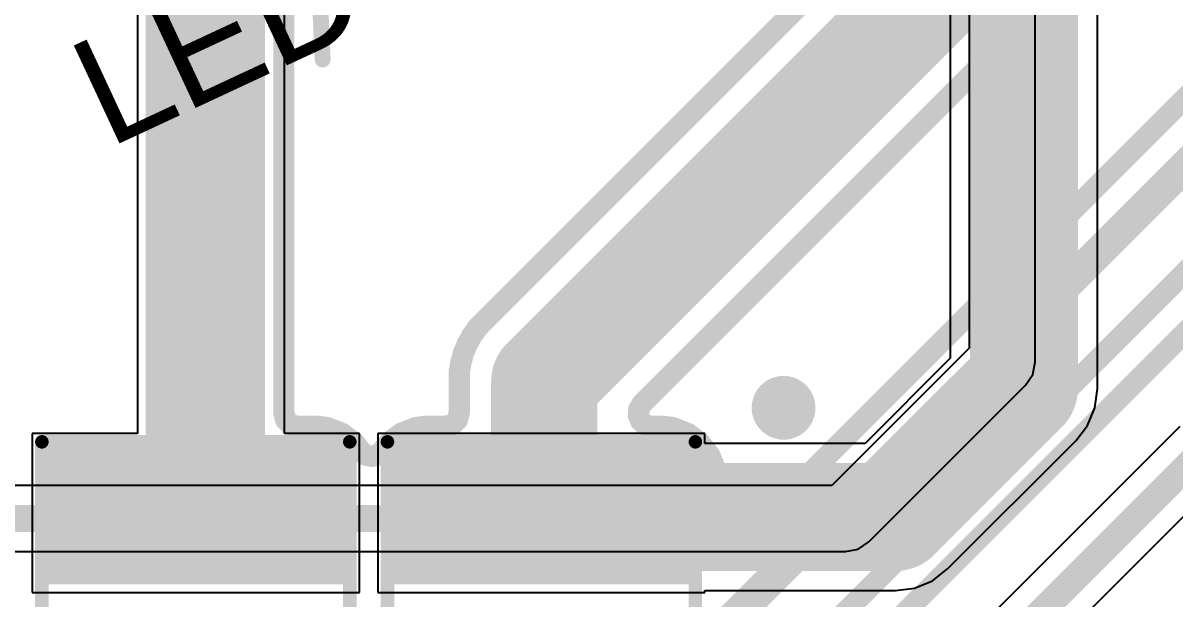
# Model space of a CAD drawing. Header units: inches. Extents: x 0 to 12.4, y -0.6 to 2.2.
# Drawn here: x 1.2844 to 1.7109, y 0.2252 to 0.4384 of the extents above; entities that cross this region are included whole.
import ezdxf

# ---------------------------------------------------------------- set-up
doc = ezdxf.new("R2010")
doc.units = ezdxf.units.IN
doc.header["$MEASUREMENT"] = 0
for name, color, linetype in [('Bottom Layer', 5, 'Continuous'), ('Bottom Solder', 6, 'Continuous'), ('Dimension', 6, 'Continuous'), ('Mechanical 4', 56, 'Continuous'), ('Multi-Layer', 9, 'Continuous'), ('Pad Holes', 156, 'Continuous'), ('Top Layer', 1, 'Continuous'), ('Top Overlay', 2, 'Continuous'), ('Top Paste', 8, 'Continuous'), ('Top Solder', 216, 'Continuous')]:
    doc.layers.add(name, color=color, linetype=linetype)
doc.styles.add('Arial', font='', dxfattribs={"height": 0.2})
doc.styles.get('Arial').set_extended_font_data('Arial')

# ---------------------------------------------------------------- blocks, each defined once
blk = doc.blocks.new('R___1210_9')
at = {"layer": 'Top Layer'}
for points in [[(-0.08110235, 0.0535433), (-0.03622045, 0.0535433), (-0.03622045, -0.0535433), (-0.08110235, -0.0535433)], [(0.03622045, 0.0535433), (0.08110235, 0.0535433), (0.08110235, -0.0535433), (0.03622045, -0.0535433)]]:
    blk.add_hatch(color=1, dxfattribs=at).paths.add_polyline_path(points)
at = {"layer": 'Top Paste'}
for points in [[(-0.08110235, 0.0535433), (-0.03622045, 0.0535433), (-0.03622045, -0.0535433), (-0.08110235, -0.0535433)], [(0.03622045, 0.0535433), (0.08110235, 0.0535433), (0.08110235, -0.0535433), (0.03622045, -0.0535433)]]:
    blk.add_hatch(color=8, dxfattribs=at).paths.add_polyline_path(points)
at = {"layer": 'Top Solder'}
for points in [[(-0.08510235, 0.0575433), (-0.03222045, 0.0575433), (-0.03222045, -0.0575433), (-0.08510235, -0.0575433)], [(0.03222045, 0.0575433), (0.08510235, 0.0575433), (0.08510235, -0.0575433), (0.03222045, -0.0575433)]]:
    blk.add_hatch(color=216, dxfattribs=at).paths.add_polyline_path(points)
at = {"layer": 'Top Overlay'}
for points in [[(-0.085, -0.057, 0.005, 0.005, 0), (-0.085, 0.057, 0.005, 0.005, 0)], [(0.085, 0.057, 0.005, 0.005, 0), (-0.085, 0.057, 0.005, 0.005, 0)], [(0.085, -0.057, 0.005, 0.005, 0), (0.085, 0.057, 0.005, 0.005, 0)], [(0.085, -0.057, 0.005, 0.005, 0), (-0.085, -0.057, 0.005, 0.005, 0)]]:
    blk.add_lwpolyline(points, format="xyseb", dxfattribs=at)
for points in [[(-0.08625, 0.057, 0.0025, 0.0025, 1), (-0.08375, 0.057, 0.0025, 0.0025, 1)], [(-0.08625, 0.057, 0.0025, 0.0025, 1), (-0.08375, 0.057, 0.0025, 0.0025, 1)], [(0.08375, 0.057, 0.0025, 0.0025, 1), (0.08625, 0.057, 0.0025, 0.0025, 1)], [(0.08375, 0.057, 0.0025, 0.0025, 1), (0.08625, 0.057, 0.0025, 0.0025, 1)], [(-0.08625, -0.057, 0.0025, 0.0025, 1), (-0.08375, -0.057, 0.0025, 0.0025, 1)], [(-0.08625, -0.057, 0.0025, 0.0025, 1), (-0.08375, -0.057, 0.0025, 0.0025, 1)], [(0.08375, -0.057, 0.0025, 0.0025, 1), (0.08625, -0.057, 0.0025, 0.0025, 1)], [(0.08375, -0.057, 0.0025, 0.0025, 1), (0.08625, -0.057, 0.0025, 0.0025, 1)]]:
    blk.add_lwpolyline(points, format="xyseb", close=True, dxfattribs=at)
blk = doc.blocks.new('R___1210_13')
at = {"layer": 'Top Layer'}
for points in [[(-0.08110235, 0.0535433), (-0.03622045, 0.0535433), (-0.03622045, -0.0535433), (-0.08110235, -0.0535433)], [(0.03622045, 0.0535433), (0.08110235, 0.0535433), (0.08110235, -0.0535433), (0.03622045, -0.0535433)]]:
    blk.add_hatch(color=1, dxfattribs=at).paths.add_polyline_path(points)
at = {"layer": 'Top Paste'}
for points in [[(-0.08110235, 0.0535433), (-0.03622045, 0.0535433), (-0.03622045, -0.0535433), (-0.08110235, -0.0535433)], [(0.03622045, 0.0535433), (0.08110235, 0.0535433), (0.08110235, -0.0535433), (0.03622045, -0.0535433)]]:
    blk.add_hatch(color=8, dxfattribs=at).paths.add_polyline_path(points)
at = {"layer": 'Top Solder'}
for points in [[(-0.08510235, 0.0575433), (-0.03222045, 0.0575433), (-0.03222045, -0.0575433), (-0.08510235, -0.0575433)], [(0.03222045, 0.0575433), (0.08510235, 0.0575433), (0.08510235, -0.0575433), (0.03222045, -0.0575433)]]:
    blk.add_hatch(color=216, dxfattribs=at).paths.add_polyline_path(points)
at = {"layer": 'Top Overlay'}
for points in [[(-0.085, -0.057, 0.005, 0.005, 0), (-0.085, 0.057, 0.005, 0.005, 0)], [(0.085, 0.057, 0.005, 0.005, 0), (-0.085, 0.057, 0.005, 0.005, 0)], [(0.085, -0.057, 0.005, 0.005, 0), (0.085, 0.057, 0.005, 0.005, 0)], [(0.085, -0.057, 0.005, 0.005, 0), (-0.085, -0.057, 0.005, 0.005, 0)]]:
    blk.add_lwpolyline(points, format="xyseb", dxfattribs=at)
for points in [[(-0.08625, 0.057, 0.0025, 0.0025, 1), (-0.08375, 0.057, 0.0025, 0.0025, 1)], [(-0.08625, 0.057, 0.0025, 0.0025, 1), (-0.08375, 0.057, 0.0025, 0.0025, 1)], [(0.08375, 0.057, 0.0025, 0.0025, 1), (0.08625, 0.057, 0.0025, 0.0025, 1)], [(0.08375, 0.057, 0.0025, 0.0025, 1), (0.08625, 0.057, 0.0025, 0.0025, 1)], [(-0.08625, -0.057, 0.0025, 0.0025, 1), (-0.08375, -0.057, 0.0025, 0.0025, 1)], [(-0.08625, -0.057, 0.0025, 0.0025, 1), (-0.08375, -0.057, 0.0025, 0.0025, 1)], [(0.08375, -0.057, 0.0025, 0.0025, 1), (0.08625, -0.057, 0.0025, 0.0025, 1)], [(0.08375, -0.057, 0.0025, 0.0025, 1), (0.08625, -0.057, 0.0025, 0.0025, 1)]]:
    blk.add_lwpolyline(points, format="xyseb", close=True, dxfattribs=at)
blk = doc.blocks.new('IR333_A_46')
at = {"layer": 'Bottom Layer'}
blk.add_hatch(color=5, dxfattribs=at).paths.add_polyline_path([(-0.08149605, 0.03149605), (-0.01850395, 0.03149605), (-0.01850395, -0.03149605), (-0.08149605, -0.03149605)])
h = blk.add_hatch(color=5, dxfattribs=at)
edge = h.paths.add_edge_path()
edge.add_arc((0.05, 0), 0.031496, 0, 360)
at = {"layer": 'Bottom Solder'}
blk.add_hatch(color=6, dxfattribs=at).paths.add_polyline_path([(-0.08549605, 0.03549605), (-0.01450395, 0.03549605), (-0.01450395, -0.03549605), (-0.08549605, -0.03549605)])
h = blk.add_hatch(color=6, dxfattribs=at)
edge = h.paths.add_edge_path()
edge.add_arc((0.05, 0), 0.035496, 0, 360)
at = {"layer": 'Multi-Layer'}
blk.add_hatch(color=9, dxfattribs=at).paths.add_polyline_path([(-0.08149605, 0.03149605), (-0.01850395, 0.03149605), (-0.01850395, -0.03149605), (-0.08149605, -0.03149605)])
h = blk.add_hatch(color=9, dxfattribs=at)
edge = h.paths.add_edge_path()
edge.add_arc((0.05, 0), 0.031496, 0, 360)
at = {"layer": 'Pad Holes'}
h = blk.add_hatch(color=7, dxfattribs=at)
edge = h.paths.add_edge_path()
edge.add_arc((-0.05, 0), 0.017717, 0, 360)
h = blk.add_hatch(color=7, dxfattribs=at)
edge = h.paths.add_edge_path()
edge.add_arc((0.05, 0), 0.017717, 0, 360)
at = {"layer": 'Top Layer'}
blk.add_hatch(color=1, dxfattribs=at).paths.add_polyline_path([(-0.08149605, 0.03149605), (-0.01850395, 0.03149605), (-0.01850395, -0.03149605), (-0.08149605, -0.03149605)])
h = blk.add_hatch(color=1, dxfattribs=at)
edge = h.paths.add_edge_path()
edge.add_arc((0.05, 0), 0.031496, 0, 360)
at = {"layer": 'Top Solder'}
blk.add_hatch(color=216, dxfattribs=at).paths.add_polyline_path([(-0.08549605, 0.03549605), (-0.01450395, 0.03549605), (-0.01450395, -0.03549605), (-0.08549605, -0.03549605)])
h = blk.add_hatch(color=216, dxfattribs=at)
edge = h.paths.add_edge_path()
edge.add_arc((0.05, 0), 0.035496, 0, 360)
at = {"layer": 'Top Overlay'}
for points in [[(-0.1181102, 0, 0.005, 0.005, -0.7350501228491367), (0.0970696, 0.0672869, 0.005, 0.005, 0)], [(0.0970696, 0.0672869, 0.005, 0.005, 0), (0.0970696, -0.0672869, 0.005, 0.005, 0)], [(0.0970696, -0.0672869, 0.005, 0.005, -0.7350501228491367), (-0.1181102, 0, 0.005, 0.005, 0)], [(-0.0499999, -0.041, 0.005, 0.005, 0), (-0.05, -0.061, 0.005, 0.005, 0)], [(0.04, -0.044, 0.005, 0.005, 0), (0.06, -0.044, 0.005, 0.005, 0)], [(-0.06, -0.051, 0.005, 0.005, 0), (-0.04, -0.051, 0.005, 0.005, 0)]]:
    blk.add_lwpolyline(points, format="xyseb", dxfattribs=at)
for points in [[(0.0958196, 0.0672869, 0.0025, 0.0025, 1), (0.0983196, 0.0672869, 0.0025, 0.0025, 1)], [(0.0958196, 0.0672869, 0.0025, 0.0025, 1), (0.0983196, 0.0672869, 0.0025, 0.0025, 1)], [(-0.1193602, 0, 0.0025, 0.0025, 1), (-0.1168602, 0, 0.0025, 0.0025, 1)], [(-0.1193602, 0, 0.0025, 0.0025, 1), (-0.1168602, 0, 0.0025, 0.0025, 1)], [(-0.0512499, -0.041, 0.0025, 0.0025, 1), (-0.0487499, -0.041, 0.0025, 0.0025, 1)], [(0.03875, -0.044, 0.0025, 0.0025, 1), (0.04125, -0.044, 0.0025, 0.0025, 1)], [(0.05875, -0.044, 0.0025, 0.0025, 1), (0.06125, -0.044, 0.0025, 0.0025, 1)], [(-0.06125, -0.051, 0.0025, 0.0025, 1), (-0.05875, -0.051, 0.0025, 0.0025, 1)], [(-0.04125, -0.051, 0.0025, 0.0025, 1), (-0.03875, -0.051, 0.0025, 0.0025, 1)], [(-0.05125, -0.061, 0.0025, 0.0025, 1), (-0.04875, -0.061, 0.0025, 0.0025, 1)], [(0.0958196, -0.0672869, 0.0025, 0.0025, 1), (0.0983196, -0.0672869, 0.0025, 0.0025, 1)], [(0.0958196, -0.0672869, 0.0025, 0.0025, 1), (0.0983196, -0.0672869, 0.0025, 0.0025, 1)]]:
    blk.add_lwpolyline(points, format="xyseb", close=True, dxfattribs=at)

msp = doc.modelspace()

# ---------------------------------------------------------------- hatches: boundary and pattern name
at = {"layer": 'Dimension'}
h = msp.add_hatch(color=6, dxfattribs=at)
edge = h.paths.add_edge_path()
edge.add_arc((1.5660376, 0.2959415), 0.011811, 0, 360)

# ---------------------------------------------------------------- linework, layer by layer
at = {"layer": 'Bottom Layer'}
for p, q in [((1.6347649, 1.3496323), (1.6347649, 0.3180679)), ((1.6592351, 0.313), (1.6592351, 1.3496323)), ((1.6347649, 0.3180679), (1.5838749, 0.2671779)), ((1.6583038, 0.3083178), (1.6592351, 0.313)), ((1.6556515, 0.3043485), (1.6583038, 0.3083178)), ((1.5975943, 0.2462913), (1.6556515, 0.3043485)), ((1.7127649, 0.2890679), (1.5189321, 0.0952351)), ((1.5326515, 0.0743485), (1.7336515, 0.2753485)), ((1.5838749, 0.2671779), (0.7818677, 0.2671779)), ((1.5889428, 0.2427077), (1.593625, 0.243639)), ((1.593625, 0.243639), (1.5975943, 0.2462913)), ((0.7818677, 0.2427077), (1.5889428, 0.2427077))]:
    msp.add_line(p, q, dxfattribs=at)
for points in [[(1.647, 0.313, 0.01, 0.01, 0), (1.647, 1.364, 0.01, 0.01, 0)], [(1.5889428, 0.2549428, 0.01, 0.01, 0), (1.647, 0.313, 0.01, 0.01, 0)], [(1.524, 0.083, 0.01, 0.01, 0), (1.725, 0.284, 0.01, 0.01, 0)], [(0.7675, 0.2549428, 0.01, 0.01, 0), (1.5889428, 0.2549428, 0.01, 0.01, 0)]]:
    msp.add_lwpolyline(points, format="xyseb", dxfattribs=at)
for points in [[(1.6445, 0.313, 0.005, 0.005, 1), (1.6495, 0.313, 0.005, 0.005, 1)], [(1.6445, 0.313, 0.005, 0.005, 1), (1.6495, 0.313, 0.005, 0.005, 1)], [(1.5864428, 0.2549428, 0.005, 0.005, 1), (1.5914428, 0.2549428, 0.005, 0.005, 1)], [(1.5864428, 0.2549428, 0.005, 0.005, 1), (1.5914428, 0.2549428, 0.005, 0.005, 1)]]:
    msp.add_lwpolyline(points, format="xyseb", close=True, dxfattribs=at)
at = {"layer": 'Dimension'}
for points in [[(1.3495021, 0.255095, 0.0393701, 0.0393701, 0), (1.3495021, 0.598705, 0.0393701, 0.0393701, 0)], [(1.3810179, 0.2939533, 0.007874, 0.007874, 0), (1.3810179, 0.558528, 0.007874, 0.007874, 0)], [(1.4774549, 0.305784, 0.0393701, 0.0393701, 0), (1.6447777, 0.4731069, 0.0393701, 0.0393701, 0)], [(1.4528529, 0.325752, 0.007874, 0.007874, 0), (1.6118321, 0.4847312, 0.007874, 0.007874, 0)], [(1.5136462, 0.2974053, 0.007874, 0.007874, 0), (1.6683142, 0.4520733, 0.007874, 0.007874, 0)], [(1.5758801, 0.2073588, 0.007874, 0.007874, 0), (1.802258, 0.4337368, 0.007874, 0.007874, 0)], [(1.5497848, 0.2457165, 0.007874, 0.007874, 0), (1.7240368, 0.4199684, 0.007874, 0.007874, 0)], [(1.5266675, 0.1975163, 0.011811, 0.011811, 0), (1.7432029, 0.4140517, 0.011811, 0.011811, 0)], [(1.7036615, 0.3128413, 0.007874, 0.007874, 0), (1.7984849, 0.4076647, 0.007874, 0.007874, 0)], [(1.4518571, 0.324282, 0.007874, 0.007874, 0), (1.4525131, 0.325326, 0.007874, 0.007874, 0)], [(1.4525131, 0.3253261, 0.007874, 0.007874, 0), (1.452659, 0.3255581, 0.007874, 0.007874, 0)], [(1.4525131, 0.325326, 0.007874, 0.007874, 0), (1.4525131, 0.3253261, 0.007874, 0.007874, 0)], [(1.452659, 0.3255581, 0.007874, 0.007874, 0), (1.4528527, 0.3257519, 0.007874, 0.007874, 0)], [(1.4528527, 0.3257519, 0.007874, 0.007874, 0), (1.4528529, 0.325752, 0.007874, 0.007874, 0)], [(1.4488805, 0.3195447, 0.007874, 0.007874, 0), (1.4496823, 0.3208209, 0.007874, 0.007874, 0)], [(1.4496823, 0.3208209, 0.007874, 0.007874, 0), (1.449947, 0.3212998, 0.007874, 0.007874, 0)], [(1.449947, 0.3212998, 0.007874, 0.007874, 0), (1.4504818, 0.3224103, 0.007874, 0.007874, 0)], [(1.4504818, 0.3224103, 0.007874, 0.007874, 0), (1.450482, 0.3224107, 0.007874, 0.007874, 0)], [(1.450482, 0.3224107, 0.007874, 0.007874, 0), (1.4506009, 0.3226575, 0.007874, 0.007874, 0)], [(1.4506009, 0.3226575, 0.007874, 0.007874, 0), (1.4507718, 0.3228719, 0.007874, 0.007874, 0)], [(1.4507718, 0.3228719, 0.007874, 0.007874, 0), (1.4507719, 0.322872, 0.007874, 0.007874, 0)], [(1.4507719, 0.322872, 0.007874, 0.007874, 0), (1.4515404, 0.3238357, 0.007874, 0.007874, 0)], [(1.4515404, 0.3238357, 0.007874, 0.007874, 0), (1.4518571, 0.324282, 0.007874, 0.007874, 0)], [(1.4774549, 0.255095, 0.0393701, 0.0393701, 0), (1.4774549, 0.305784, 0.0393701, 0.0393701, 0)], [(1.4471839, 0.3147892, 0.007874, 0.007874, 0), (1.4474584, 0.3159916, 0.007874, 0.007874, 0)], [(1.4474584, 0.3159916, 0.007874, 0.007874, 0), (1.4474585, 0.315992, 0.007874, 0.007874, 0)], [(1.4474585, 0.315992, 0.007874, 0.007874, 0), (1.4475194, 0.3162589, 0.007874, 0.007874, 0)], [(1.4475194, 0.3162589, 0.007874, 0.007874, 0), (1.4476382, 0.3165056, 0.007874, 0.007874, 0)], [(1.4476382, 0.3165056, 0.007874, 0.007874, 0), (1.4476383, 0.3165058, 0.007874, 0.007874, 0)], [(1.4476383, 0.3165058, 0.007874, 0.007874, 0), (1.4481733, 0.3176167, 0.007874, 0.007874, 0)], [(1.4481733, 0.3176167, 0.007874, 0.007874, 0), (1.4483826, 0.3181221, 0.007874, 0.007874, 0)], [(1.4483826, 0.3181221, 0.007874, 0.007874, 0), (1.44879, 0.3192861, 0.007874, 0.007874, 0)], [(1.44879, 0.3192861, 0.007874, 0.007874, 0), (1.4487901, 0.3192865, 0.007874, 0.007874, 0)], [(1.4487901, 0.3192865, 0.007874, 0.007874, 0), (1.4488805, 0.3195447, 0.007874, 0.007874, 0)], [(1.4463661, 0.3113438, 0.007874, 0.007874, 0), (1.4465042, 0.3125689, 0.007874, 0.007874, 0)], [(1.4465042, 0.3125689, 0.007874, 0.007874, 0), (1.4465349, 0.3128413, 0.007874, 0.007874, 0)], [(1.4465349, 0.3128413, 0.007874, 0.007874, 0), (1.4470325, 0.3142636, 0.007874, 0.007874, 0)], [(1.4470325, 0.3142636, 0.007874, 0.007874, 0), (1.4471839, 0.3147892, 0.007874, 0.007874, 0)], [(1.5930777, 0.2022575, 0.007874, 0.007874, 0), (1.7036615, 0.3128413, 0.007874, 0.007874, 0)], [(1.4459391, 0.309335, 0.007874, 0.007874, 0), (1.4460001, 0.3096021, 0.007874, 0.007874, 0)], [(1.4459391, 0.3090607, 0.007874, 0.007874, 0), (1.4459391, 0.309335, 0.007874, 0.007874, 0)], [(1.4459391, 0.2939533, 0.007874, 0.007874, 0), (1.4459391, 0.3090607, 0.007874, 0.007874, 0)], [(1.4460001, 0.3096021, 0.007874, 0.007874, 0), (1.4460002, 0.3096026, 0.007874, 0.007874, 0)], [(1.4460002, 0.3096026, 0.007874, 0.007874, 0), (1.4462744, 0.3108045, 0.007874, 0.007874, 0)], [(1.4462744, 0.3108045, 0.007874, 0.007874, 0), (1.4463661, 0.3113438, 0.007874, 0.007874, 0)], [(1.5122764, 0.2931896, 0.007874, 0.007874, 0), (1.5124552, 0.2954619, 0.007874, 0.007874, 0)], [(1.5124552, 0.2954619, 0.007874, 0.007874, 0), (1.5136462, 0.2974053, 0.007874, 0.007874, 0)], [(1.3810179, 0.2939533, 0.007874, 0.007874, 0), (1.3816719, 0.2915124, 0.007874, 0.007874, 0)], [(1.3816719, 0.2915124, 0.007874, 0.007874, 0), (1.3834588, 0.2897255, 0.007874, 0.007874, 0)], [(1.4434982, 0.2897255, 0.007874, 0.007874, 0), (1.4452851, 0.2915124, 0.007874, 0.007874, 0)], [(1.4452851, 0.2915124, 0.007874, 0.007874, 0), (1.4459391, 0.2939533, 0.007874, 0.007874, 0)], [(1.5122764, 0.2931896, 0.007874, 0.007874, 0), (1.5131487, 0.2910838, 0.007874, 0.007874, 0)], [(1.5131487, 0.2910838, 0.007874, 0.007874, 0), (1.5148818, 0.2896035, 0.007874, 0.007874, 0)], [(1.3834588, 0.2897255, 0.007874, 0.007874, 0), (1.3858998, 0.2890714, 0.007874, 0.007874, 0)], [(1.3858998, 0.2890714, 0.007874, 0.007874, 0), (1.3933762, 0.2890714, 0.007874, 0.007874, 0)], [(1.3933762, 0.2890714, 0.007874, 0.007874, 0), (1.3935219, 0.2890714, 0.007874, 0.007874, 0)], [(1.3935219, 0.2890714, 0.007874, 0.007874, 0), (1.3936662, 0.2890541, 0.007874, 0.007874, 0)], [(1.3936662, 0.2890541, 0.007874, 0.007874, 0), (1.3936667, 0.2890541, 0.007874, 0.007874, 0)], [(1.3936667, 0.2890541, 0.007874, 0.007874, 0), (1.3966938, 0.2886906, 0.007874, 0.007874, 0)], [(1.3966938, 0.2886906, 0.007874, 0.007874, 0), (1.396694, 0.2886905, 0.007874, 0.007874, 0)], [(1.396694, 0.2886905, 0.007874, 0.007874, 0), (1.3970046, 0.2886532, 0.007874, 0.007874, 0)], [(1.3970046, 0.2886532, 0.007874, 0.007874, 0), (1.4025471, 0.2864675, 0.007874, 0.007874, 0)], [(1.4025471, 0.2864675, 0.007874, 0.007874, 0), (1.4054617, 0.2842573, 0.007874, 0.007874, 0)], [(1.4199287, 0.2830693, 0.007874, 0.007874, 0), (1.4241438, 0.2862657, 0.007874, 0.007874, 0)], [(1.4241438, 0.2862657, 0.007874, 0.007874, 0), (1.4244099, 0.2864675, 0.007874, 0.007874, 0)], [(1.4244099, 0.2864675, 0.007874, 0.007874, 0), (1.4247205, 0.28659, 0.007874, 0.007874, 0)], [(1.4247205, 0.28659, 0.007874, 0.007874, 0), (1.4247207, 0.2865901, 0.007874, 0.007874, 0)], [(1.4247207, 0.2865901, 0.007874, 0.007874, 0), (1.4296611, 0.2885383, 0.007874, 0.007874, 0)], [(1.4296611, 0.2885383, 0.007874, 0.007874, 0), (1.4296612, 0.2885384, 0.007874, 0.007874, 0)], [(1.4296612, 0.2885384, 0.007874, 0.007874, 0), (1.4299524, 0.2886532, 0.007874, 0.007874, 0)], [(1.4299524, 0.2886532, 0.007874, 0.007874, 0), (1.4302629, 0.2886905, 0.007874, 0.007874, 0)], [(1.4302629, 0.2886905, 0.007874, 0.007874, 0), (1.4302632, 0.2886906, 0.007874, 0.007874, 0)], [(1.4302632, 0.2886906, 0.007874, 0.007874, 0), (1.4332902, 0.2890541, 0.007874, 0.007874, 0)], [(1.4332902, 0.2890541, 0.007874, 0.007874, 0), (1.4332908, 0.2890541, 0.007874, 0.007874, 0)], [(1.4332908, 0.2890541, 0.007874, 0.007874, 0), (1.4334351, 0.2890714, 0.007874, 0.007874, 0)], [(1.4334351, 0.2890714, 0.007874, 0.007874, 0), (1.4410572, 0.2890714, 0.007874, 0.007874, 0)], [(1.4410572, 0.2890714, 0.007874, 0.007874, 0), (1.4434982, 0.2897255, 0.007874, 0.007874, 0)], [(1.5148818, 0.2896035, 0.007874, 0.007874, 0), (1.5170982, 0.2890714, 0.007874, 0.007874, 0)], [(1.5170982, 0.2890714, 0.007874, 0.007874, 0), (1.5213289, 0.2890714, 0.007874, 0.007874, 0)], [(1.5213289, 0.2890714, 0.007874, 0.007874, 0), (1.5214746, 0.2890714, 0.007874, 0.007874, 0)], [(1.5214746, 0.2890714, 0.007874, 0.007874, 0), (1.5216189, 0.2890541, 0.007874, 0.007874, 0)], [(1.5216189, 0.2890541, 0.007874, 0.007874, 0), (1.5216195, 0.2890541, 0.007874, 0.007874, 0)], [(1.5216195, 0.2890541, 0.007874, 0.007874, 0), (1.5246465, 0.2886906, 0.007874, 0.007874, 0)], [(1.5246465, 0.2886906, 0.007874, 0.007874, 0), (1.5246468, 0.2886905, 0.007874, 0.007874, 0)], [(1.5246468, 0.2886905, 0.007874, 0.007874, 0), (1.5249574, 0.2886532, 0.007874, 0.007874, 0)], [(1.5249574, 0.2886532, 0.007874, 0.007874, 0), (1.5304998, 0.2864675, 0.007874, 0.007874, 0)], [(1.5304998, 0.2864675, 0.007874, 0.007874, 0), (1.5334144, 0.2842573, 0.007874, 0.007874, 0)], [(1.4054617, 0.2842573, 0.007874, 0.007874, 0), (1.4067565, 0.2832754, 0.007874, 0.007874, 0)], [(1.4067565, 0.2832754, 0.007874, 0.007874, 0), (1.4072943, 0.2828676, 0.007874, 0.007874, 0)], [(1.4072943, 0.2828676, 0.007874, 0.007874, 0), (1.4074961, 0.2826015, 0.007874, 0.007874, 0)], [(1.4074961, 0.2826015, 0.007874, 0.007874, 0), (1.4095886, 0.2798421, 0.007874, 0.007874, 0)], [(1.4173684, 0.2798421, 0.007874, 0.007874, 0), (1.4194609, 0.2826015, 0.007874, 0.007874, 0)], [(1.4194609, 0.2826015, 0.007874, 0.007874, 0), (1.4194611, 0.2826017, 0.007874, 0.007874, 0)], [(1.4194611, 0.2826017, 0.007874, 0.007874, 0), (1.4196627, 0.2828676, 0.007874, 0.007874, 0)], [(1.4196627, 0.2828676, 0.007874, 0.007874, 0), (1.4199285, 0.2830692, 0.007874, 0.007874, 0)], [(1.4199285, 0.2830692, 0.007874, 0.007874, 0), (1.4199287, 0.2830693, 0.007874, 0.007874, 0)], [(1.5334144, 0.2842573, 0.007874, 0.007874, 0), (1.5347092, 0.2832754, 0.007874, 0.007874, 0)], [(1.5347092, 0.2832754, 0.007874, 0.007874, 0), (1.5352471, 0.2828676, 0.007874, 0.007874, 0)], [(1.5352471, 0.2828676, 0.007874, 0.007874, 0), (1.538847, 0.2781203, 0.007874, 0.007874, 0)], [(1.4095886, 0.2798421, 0.007874, 0.007874, 0), (1.4113068, 0.2784197, 0.007874, 0.007874, 0)], [(1.4113068, 0.2784197, 0.007874, 0.007874, 0), (1.4134785, 0.2779101, 0.007874, 0.007874, 0)], [(1.4134785, 0.2779101, 0.007874, 0.007874, 0), (1.4156502, 0.2784197, 0.007874, 0.007874, 0)], [(1.4156502, 0.2784197, 0.007874, 0.007874, 0), (1.4173684, 0.2798421, 0.007874, 0.007874, 0)], [(1.538847, 0.2781203, 0.007874, 0.007874, 0), (1.5410327, 0.2725779, 0.007874, 0.007874, 0)], [(1.5410327, 0.2725779, 0.007874, 0.007874, 0), (1.5414509, 0.2690951, 0.007874, 0.007874, 0)], [(1.5414509, 0.2689494, 0.007874, 0.007874, 0), (1.5414509, 0.2690951, 0.007874, 0.007874, 0)], [(1.5414509, 0.2491685, 0.007874, 0.007874, 0), (1.5414509, 0.2689494, 0.007874, 0.007874, 0)], [(1.5414509, 0.2491685, 0.007874, 0.007874, 0), (1.541983, 0.2469522, 0.007874, 0.007874, 0)], [(1.541983, 0.2469522, 0.007874, 0.007874, 0), (1.5434633, 0.245219, 0.007874, 0.007874, 0)], [(1.5434633, 0.245219, 0.007874, 0.007874, 0), (1.5455691, 0.2443467, 0.007874, 0.007874, 0)], [(1.5455691, 0.2443467, 0.007874, 0.007874, 0), (1.5478414, 0.2445256, 0.007874, 0.007874, 0)], [(1.5478414, 0.2445256, 0.007874, 0.007874, 0), (1.5497848, 0.2457165, 0.007874, 0.007874, 0)]]:
    msp.add_lwpolyline(points, format="xyseb", dxfattribs=at)
for points in [[(1.4505446, 0.3253261, 0.003937, 0.003937, 1), (1.4544816, 0.3253261, 0.003937, 0.003937, 1)], [(1.4505446, 0.3253261, 0.003937, 0.003937, 1), (1.4544816, 0.3253261, 0.003937, 0.003937, 1)], [(1.4505446, 0.325326, 0.003937, 0.003937, 1), (1.4544816, 0.325326, 0.003937, 0.003937, 1)], [(1.4505446, 0.325326, 0.003937, 0.003937, 1), (1.4544816, 0.325326, 0.003937, 0.003937, 1)], [(1.4506905, 0.3255581, 0.003937, 0.003937, 1), (1.4546275, 0.3255581, 0.003937, 0.003937, 1)], [(1.4506905, 0.3255581, 0.003937, 0.003937, 1), (1.4546275, 0.3255581, 0.003937, 0.003937, 1)], [(1.4508842, 0.3257519, 0.003937, 0.003937, 1), (1.4548212, 0.3257519, 0.003937, 0.003937, 1)], [(1.4508842, 0.3257519, 0.003937, 0.003937, 1), (1.4548212, 0.3257519, 0.003937, 0.003937, 1)], [(1.4508844, 0.325752, 0.003937, 0.003937, 1), (1.4548214, 0.325752, 0.003937, 0.003937, 1)], [(1.4508844, 0.325752, 0.003937, 0.003937, 1), (1.4548214, 0.325752, 0.003937, 0.003937, 1)], [(1.4477138, 0.3208209, 0.003937, 0.003937, 1), (1.4516508, 0.3208209, 0.003937, 0.003937, 1)], [(1.4477138, 0.3208209, 0.003937, 0.003937, 1), (1.4516508, 0.3208209, 0.003937, 0.003937, 1)], [(1.4479785, 0.3212998, 0.003937, 0.003937, 1), (1.4519155, 0.3212998, 0.003937, 0.003937, 1)], [(1.4479785, 0.3212998, 0.003937, 0.003937, 1), (1.4519155, 0.3212998, 0.003937, 0.003937, 1)], [(1.4485133, 0.3224103, 0.003937, 0.003937, 1), (1.4524503, 0.3224103, 0.003937, 0.003937, 1)], [(1.4485133, 0.3224103, 0.003937, 0.003937, 1), (1.4524503, 0.3224103, 0.003937, 0.003937, 1)], [(1.4485135, 0.3224107, 0.003937, 0.003937, 1), (1.4524505, 0.3224107, 0.003937, 0.003937, 1)], [(1.4485135, 0.3224107, 0.003937, 0.003937, 1), (1.4524505, 0.3224107, 0.003937, 0.003937, 1)], [(1.4486324, 0.3226575, 0.003937, 0.003937, 1), (1.4525694, 0.3226575, 0.003937, 0.003937, 1)], [(1.4486324, 0.3226575, 0.003937, 0.003937, 1), (1.4525694, 0.3226575, 0.003937, 0.003937, 1)], [(1.4488033, 0.3228719, 0.003937, 0.003937, 1), (1.4527403, 0.3228719, 0.003937, 0.003937, 1)], [(1.4488033, 0.3228719, 0.003937, 0.003937, 1), (1.4527403, 0.3228719, 0.003937, 0.003937, 1)], [(1.4488034, 0.322872, 0.003937, 0.003937, 1), (1.4527404, 0.322872, 0.003937, 0.003937, 1)], [(1.4488034, 0.322872, 0.003937, 0.003937, 1), (1.4527404, 0.322872, 0.003937, 0.003937, 1)], [(1.4495719, 0.3238357, 0.003937, 0.003937, 1), (1.4535089, 0.3238357, 0.003937, 0.003937, 1)], [(1.4495719, 0.3238357, 0.003937, 0.003937, 1), (1.4535089, 0.3238357, 0.003937, 0.003937, 1)], [(1.4498886, 0.324282, 0.003937, 0.003937, 1), (1.4538256, 0.324282, 0.003937, 0.003937, 1)], [(1.4498886, 0.324282, 0.003937, 0.003937, 1), (1.4538256, 0.324282, 0.003937, 0.003937, 1)], [(1.4676124, 0.305784, 0.019685, 0.019685, 1), (1.4872974, 0.305784, 0.019685, 0.019685, 1)], [(1.4676124, 0.305784, 0.019685, 0.019685, 1), (1.4872974, 0.305784, 0.019685, 0.019685, 1)], [(1.4454899, 0.3159916, 0.003937, 0.003937, 1), (1.4494269, 0.3159916, 0.003937, 0.003937, 1)], [(1.4454899, 0.3159916, 0.003937, 0.003937, 1), (1.4494269, 0.3159916, 0.003937, 0.003937, 1)], [(1.44549, 0.315992, 0.003937, 0.003937, 1), (1.449427, 0.315992, 0.003937, 0.003937, 1)], [(1.44549, 0.315992, 0.003937, 0.003937, 1), (1.449427, 0.315992, 0.003937, 0.003937, 1)], [(1.4455509, 0.3162589, 0.003937, 0.003937, 1), (1.4494879, 0.3162589, 0.003937, 0.003937, 1)], [(1.4455509, 0.3162589, 0.003937, 0.003937, 1), (1.4494879, 0.3162589, 0.003937, 0.003937, 1)], [(1.4456697, 0.3165056, 0.003937, 0.003937, 1), (1.4496067, 0.3165056, 0.003937, 0.003937, 1)], [(1.4456697, 0.3165056, 0.003937, 0.003937, 1), (1.4496067, 0.3165056, 0.003937, 0.003937, 1)], [(1.4456698, 0.3165058, 0.003937, 0.003937, 1), (1.4496068, 0.3165058, 0.003937, 0.003937, 1)], [(1.4456698, 0.3165058, 0.003937, 0.003937, 1), (1.4496068, 0.3165058, 0.003937, 0.003937, 1)], [(1.4462048, 0.3176167, 0.003937, 0.003937, 1), (1.4501418, 0.3176167, 0.003937, 0.003937, 1)], [(1.4462048, 0.3176167, 0.003937, 0.003937, 1), (1.4501418, 0.3176167, 0.003937, 0.003937, 1)], [(1.4464141, 0.3181221, 0.003937, 0.003937, 1), (1.4503511, 0.3181221, 0.003937, 0.003937, 1)], [(1.4464141, 0.3181221, 0.003937, 0.003937, 1), (1.4503511, 0.3181221, 0.003937, 0.003937, 1)], [(1.4468215, 0.3192861, 0.003937, 0.003937, 1), (1.4507585, 0.3192861, 0.003937, 0.003937, 1)], [(1.4468215, 0.3192861, 0.003937, 0.003937, 1), (1.4507585, 0.3192861, 0.003937, 0.003937, 1)], [(1.4468216, 0.3192865, 0.003937, 0.003937, 1), (1.4507586, 0.3192865, 0.003937, 0.003937, 1)], [(1.4468216, 0.3192865, 0.003937, 0.003937, 1), (1.4507586, 0.3192865, 0.003937, 0.003937, 1)], [(1.446912, 0.3195447, 0.003937, 0.003937, 1), (1.450849, 0.3195447, 0.003937, 0.003937, 1)], [(1.446912, 0.3195447, 0.003937, 0.003937, 1), (1.450849, 0.3195447, 0.003937, 0.003937, 1)], [(1.4445357, 0.3125689, 0.003937, 0.003937, 1), (1.4484727, 0.3125689, 0.003937, 0.003937, 1)], [(1.4445357, 0.3125689, 0.003937, 0.003937, 1), (1.4484727, 0.3125689, 0.003937, 0.003937, 1)], [(1.4445664, 0.3128413, 0.003937, 0.003937, 1), (1.4485034, 0.3128413, 0.003937, 0.003937, 1)], [(1.4445664, 0.3128413, 0.003937, 0.003937, 1), (1.4485034, 0.3128413, 0.003937, 0.003937, 1)], [(1.445064, 0.3142636, 0.003937, 0.003937, 1), (1.449001, 0.3142636, 0.003937, 0.003937, 1)], [(1.445064, 0.3142636, 0.003937, 0.003937, 1), (1.449001, 0.3142636, 0.003937, 0.003937, 1)], [(1.4452154, 0.3147892, 0.003937, 0.003937, 1), (1.4491524, 0.3147892, 0.003937, 0.003937, 1)], [(1.4452154, 0.3147892, 0.003937, 0.003937, 1), (1.4491524, 0.3147892, 0.003937, 0.003937, 1)], [(1.701693, 0.3128413, 0.003937, 0.003937, 1), (1.70563, 0.3128413, 0.003937, 0.003937, 1)], [(1.701693, 0.3128413, 0.003937, 0.003937, 1), (1.70563, 0.3128413, 0.003937, 0.003937, 1)], [(1.4439706, 0.309335, 0.003937, 0.003937, 1), (1.4479076, 0.309335, 0.003937, 0.003937, 1)], [(1.4439706, 0.309335, 0.003937, 0.003937, 1), (1.4479076, 0.309335, 0.003937, 0.003937, 1)], [(1.4439706, 0.3090607, 0.003937, 0.003937, 1), (1.4479076, 0.3090607, 0.003937, 0.003937, 1)], [(1.4439706, 0.3090607, 0.003937, 0.003937, 1), (1.4479076, 0.3090607, 0.003937, 0.003937, 1)], [(1.4440316, 0.3096021, 0.003937, 0.003937, 1), (1.4479686, 0.3096021, 0.003937, 0.003937, 1)], [(1.4440316, 0.3096021, 0.003937, 0.003937, 1), (1.4479686, 0.3096021, 0.003937, 0.003937, 1)], [(1.4440317, 0.3096026, 0.003937, 0.003937, 1), (1.4479687, 0.3096026, 0.003937, 0.003937, 1)], [(1.4440317, 0.3096026, 0.003937, 0.003937, 1), (1.4479687, 0.3096026, 0.003937, 0.003937, 1)], [(1.4443059, 0.3108045, 0.003937, 0.003937, 1), (1.4482429, 0.3108045, 0.003937, 0.003937, 1)], [(1.4443059, 0.3108045, 0.003937, 0.003937, 1), (1.4482429, 0.3108045, 0.003937, 0.003937, 1)], [(1.4443976, 0.3113438, 0.003937, 0.003937, 1), (1.4483346, 0.3113438, 0.003937, 0.003937, 1)], [(1.4443976, 0.3113438, 0.003937, 0.003937, 1), (1.4483346, 0.3113438, 0.003937, 0.003937, 1)], [(1.5104867, 0.2954619, 0.003937, 0.003937, 1), (1.5144237, 0.2954619, 0.003937, 0.003937, 1)], [(1.5104867, 0.2954619, 0.003937, 0.003937, 1), (1.5144237, 0.2954619, 0.003937, 0.003937, 1)], [(1.5116777, 0.2974053, 0.003937, 0.003937, 1), (1.5156147, 0.2974053, 0.003937, 0.003937, 1)], [(1.5116777, 0.2974053, 0.003937, 0.003937, 1), (1.5156147, 0.2974053, 0.003937, 0.003937, 1)], [(1.3790494, 0.2939533, 0.003937, 0.003937, 1), (1.3829864, 0.2939533, 0.003937, 0.003937, 1)], [(1.3790494, 0.2939533, 0.003937, 0.003937, 1), (1.3829864, 0.2939533, 0.003937, 0.003937, 1)], [(1.3797034, 0.2915124, 0.003937, 0.003937, 1), (1.3836404, 0.2915124, 0.003937, 0.003937, 1)], [(1.3797034, 0.2915124, 0.003937, 0.003937, 1), (1.3836404, 0.2915124, 0.003937, 0.003937, 1)], [(1.4433166, 0.2915124, 0.003937, 0.003937, 1), (1.4472536, 0.2915124, 0.003937, 0.003937, 1)], [(1.4433166, 0.2915124, 0.003937, 0.003937, 1), (1.4472536, 0.2915124, 0.003937, 0.003937, 1)], [(1.4439706, 0.2939533, 0.003937, 0.003937, 1), (1.4479076, 0.2939533, 0.003937, 0.003937, 1)], [(1.4439706, 0.2939533, 0.003937, 0.003937, 1), (1.4479076, 0.2939533, 0.003937, 0.003937, 1)], [(1.5103079, 0.2931896, 0.003937, 0.003937, 1), (1.5142449, 0.2931896, 0.003937, 0.003937, 1)], [(1.5103079, 0.2931896, 0.003937, 0.003937, 1), (1.5142449, 0.2931896, 0.003937, 0.003937, 1)], [(1.5111802, 0.2910838, 0.003937, 0.003937, 1), (1.5151172, 0.2910838, 0.003937, 0.003937, 1)], [(1.5111802, 0.2910838, 0.003937, 0.003937, 1), (1.5151172, 0.2910838, 0.003937, 0.003937, 1)], [(1.3814903, 0.2897255, 0.003937, 0.003937, 1), (1.3854273, 0.2897255, 0.003937, 0.003937, 1)], [(1.3814903, 0.2897255, 0.003937, 0.003937, 1), (1.3854273, 0.2897255, 0.003937, 0.003937, 1)], [(1.3839313, 0.2890714, 0.003937, 0.003937, 1), (1.3878683, 0.2890714, 0.003937, 0.003937, 1)], [(1.3839313, 0.2890714, 0.003937, 0.003937, 1), (1.3878683, 0.2890714, 0.003937, 0.003937, 1)], [(1.3914077, 0.2890714, 0.003937, 0.003937, 1), (1.3953447, 0.2890714, 0.003937, 0.003937, 1)], [(1.3914077, 0.2890714, 0.003937, 0.003937, 1), (1.3953447, 0.2890714, 0.003937, 0.003937, 1)], [(1.3915534, 0.2890714, 0.003937, 0.003937, 1), (1.3954904, 0.2890714, 0.003937, 0.003937, 1)], [(1.3915534, 0.2890714, 0.003937, 0.003937, 1), (1.3954904, 0.2890714, 0.003937, 0.003937, 1)], [(1.3916977, 0.2890541, 0.003937, 0.003937, 1), (1.3956347, 0.2890541, 0.003937, 0.003937, 1)], [(1.3916977, 0.2890541, 0.003937, 0.003937, 1), (1.3956347, 0.2890541, 0.003937, 0.003937, 1)], [(1.3916982, 0.2890541, 0.003937, 0.003937, 1), (1.3956352, 0.2890541, 0.003937, 0.003937, 1)], [(1.3916982, 0.2890541, 0.003937, 0.003937, 1), (1.3956352, 0.2890541, 0.003937, 0.003937, 1)], [(1.3947253, 0.2886906, 0.003937, 0.003937, 1), (1.3986623, 0.2886906, 0.003937, 0.003937, 1)], [(1.3947253, 0.2886906, 0.003937, 0.003937, 1), (1.3986623, 0.2886906, 0.003937, 0.003937, 1)], [(1.3947255, 0.2886905, 0.003937, 0.003937, 1), (1.3986625, 0.2886905, 0.003937, 0.003937, 1)], [(1.3947255, 0.2886905, 0.003937, 0.003937, 1), (1.3986625, 0.2886905, 0.003937, 0.003937, 1)], [(1.3950361, 0.2886532, 0.003937, 0.003937, 1), (1.3989731, 0.2886532, 0.003937, 0.003937, 1)], [(1.3950361, 0.2886532, 0.003937, 0.003937, 1), (1.3989731, 0.2886532, 0.003937, 0.003937, 1)], [(1.4005786, 0.2864675, 0.003937, 0.003937, 1), (1.4045156, 0.2864675, 0.003937, 0.003937, 1)], [(1.4005786, 0.2864675, 0.003937, 0.003937, 1), (1.4045156, 0.2864675, 0.003937, 0.003937, 1)], [(1.4221753, 0.2862657, 0.003937, 0.003937, 1), (1.4261123, 0.2862657, 0.003937, 0.003937, 1)], [(1.4221753, 0.2862657, 0.003937, 0.003937, 1), (1.4261123, 0.2862657, 0.003937, 0.003937, 1)], [(1.4224414, 0.2864675, 0.003937, 0.003937, 1), (1.4263784, 0.2864675, 0.003937, 0.003937, 1)], [(1.4224414, 0.2864675, 0.003937, 0.003937, 1), (1.4263784, 0.2864675, 0.003937, 0.003937, 1)], [(1.422752, 0.28659, 0.003937, 0.003937, 1), (1.426689, 0.28659, 0.003937, 0.003937, 1)], [(1.422752, 0.28659, 0.003937, 0.003937, 1), (1.426689, 0.28659, 0.003937, 0.003937, 1)], [(1.4227522, 0.2865901, 0.003937, 0.003937, 1), (1.4266892, 0.2865901, 0.003937, 0.003937, 1)], [(1.4227522, 0.2865901, 0.003937, 0.003937, 1), (1.4266892, 0.2865901, 0.003937, 0.003937, 1)], [(1.4276926, 0.2885383, 0.003937, 0.003937, 1), (1.4316296, 0.2885383, 0.003937, 0.003937, 1)], [(1.4276926, 0.2885383, 0.003937, 0.003937, 1), (1.4316296, 0.2885383, 0.003937, 0.003937, 1)], [(1.4276927, 0.2885384, 0.003937, 0.003937, 1), (1.4316297, 0.2885384, 0.003937, 0.003937, 1)], [(1.4276927, 0.2885384, 0.003937, 0.003937, 1), (1.4316297, 0.2885384, 0.003937, 0.003937, 1)], [(1.4279839, 0.2886532, 0.003937, 0.003937, 1), (1.4319209, 0.2886532, 0.003937, 0.003937, 1)], [(1.4279839, 0.2886532, 0.003937, 0.003937, 1), (1.4319209, 0.2886532, 0.003937, 0.003937, 1)], [(1.4282944, 0.2886905, 0.003937, 0.003937, 1), (1.4322314, 0.2886905, 0.003937, 0.003937, 1)], [(1.4282944, 0.2886905, 0.003937, 0.003937, 1), (1.4322314, 0.2886905, 0.003937, 0.003937, 1)], [(1.4282947, 0.2886906, 0.003937, 0.003937, 1), (1.4322317, 0.2886906, 0.003937, 0.003937, 1)], [(1.4282947, 0.2886906, 0.003937, 0.003937, 1), (1.4322317, 0.2886906, 0.003937, 0.003937, 1)], [(1.4313217, 0.2890541, 0.003937, 0.003937, 1), (1.4352587, 0.2890541, 0.003937, 0.003937, 1)], [(1.4313217, 0.2890541, 0.003937, 0.003937, 1), (1.4352587, 0.2890541, 0.003937, 0.003937, 1)], [(1.4313223, 0.2890541, 0.003937, 0.003937, 1), (1.4352593, 0.2890541, 0.003937, 0.003937, 1)], [(1.4313223, 0.2890541, 0.003937, 0.003937, 1), (1.4352593, 0.2890541, 0.003937, 0.003937, 1)], [(1.4314666, 0.2890714, 0.003937, 0.003937, 1), (1.4354036, 0.2890714, 0.003937, 0.003937, 1)], [(1.4314666, 0.2890714, 0.003937, 0.003937, 1), (1.4354036, 0.2890714, 0.003937, 0.003937, 1)], [(1.4390887, 0.2890714, 0.003937, 0.003937, 1), (1.4430257, 0.2890714, 0.003937, 0.003937, 1)], [(1.4390887, 0.2890714, 0.003937, 0.003937, 1), (1.4430257, 0.2890714, 0.003937, 0.003937, 1)], [(1.4415297, 0.2897255, 0.003937, 0.003937, 1), (1.4454667, 0.2897255, 0.003937, 0.003937, 1)], [(1.4415297, 0.2897255, 0.003937, 0.003937, 1), (1.4454667, 0.2897255, 0.003937, 0.003937, 1)], [(1.5129133, 0.2896035, 0.003937, 0.003937, 1), (1.5168503, 0.2896035, 0.003937, 0.003937, 1)], [(1.5129133, 0.2896035, 0.003937, 0.003937, 1), (1.5168503, 0.2896035, 0.003937, 0.003937, 1)], [(1.5151297, 0.2890714, 0.003937, 0.003937, 1), (1.5190667, 0.2890714, 0.003937, 0.003937, 1)], [(1.5151297, 0.2890714, 0.003937, 0.003937, 1), (1.5190667, 0.2890714, 0.003937, 0.003937, 1)], [(1.5193604, 0.2890714, 0.003937, 0.003937, 1), (1.5232974, 0.2890714, 0.003937, 0.003937, 1)], [(1.5193604, 0.2890714, 0.003937, 0.003937, 1), (1.5232974, 0.2890714, 0.003937, 0.003937, 1)], [(1.5195061, 0.2890714, 0.003937, 0.003937, 1), (1.5234431, 0.2890714, 0.003937, 0.003937, 1)], [(1.5195061, 0.2890714, 0.003937, 0.003937, 1), (1.5234431, 0.2890714, 0.003937, 0.003937, 1)], [(1.5196504, 0.2890541, 0.003937, 0.003937, 1), (1.5235874, 0.2890541, 0.003937, 0.003937, 1)], [(1.5196504, 0.2890541, 0.003937, 0.003937, 1), (1.5235874, 0.2890541, 0.003937, 0.003937, 1)], [(1.519651, 0.2890541, 0.003937, 0.003937, 1), (1.523588, 0.2890541, 0.003937, 0.003937, 1)], [(1.519651, 0.2890541, 0.003937, 0.003937, 1), (1.523588, 0.2890541, 0.003937, 0.003937, 1)], [(1.522678, 0.2886906, 0.003937, 0.003937, 1), (1.526615, 0.2886906, 0.003937, 0.003937, 1)], [(1.522678, 0.2886906, 0.003937, 0.003937, 1), (1.526615, 0.2886906, 0.003937, 0.003937, 1)], [(1.5226783, 0.2886905, 0.003937, 0.003937, 1), (1.5266153, 0.2886905, 0.003937, 0.003937, 1)], [(1.5226783, 0.2886905, 0.003937, 0.003937, 1), (1.5266153, 0.2886905, 0.003937, 0.003937, 1)], [(1.5229889, 0.2886532, 0.003937, 0.003937, 1), (1.5269259, 0.2886532, 0.003937, 0.003937, 1)], [(1.5229889, 0.2886532, 0.003937, 0.003937, 1), (1.5269259, 0.2886532, 0.003937, 0.003937, 1)], [(1.5285313, 0.2864675, 0.003937, 0.003937, 1), (1.5324683, 0.2864675, 0.003937, 0.003937, 1)], [(1.5285313, 0.2864675, 0.003937, 0.003937, 1), (1.5324683, 0.2864675, 0.003937, 0.003937, 1)], [(1.4034932, 0.2842573, 0.003937, 0.003937, 1), (1.4074302, 0.2842573, 0.003937, 0.003937, 1)], [(1.4034932, 0.2842573, 0.003937, 0.003937, 1), (1.4074302, 0.2842573, 0.003937, 0.003937, 1)], [(1.404788, 0.2832754, 0.003937, 0.003937, 1), (1.408725, 0.2832754, 0.003937, 0.003937, 1)], [(1.404788, 0.2832754, 0.003937, 0.003937, 1), (1.408725, 0.2832754, 0.003937, 0.003937, 1)], [(1.4053258, 0.2828676, 0.003937, 0.003937, 1), (1.4092628, 0.2828676, 0.003937, 0.003937, 1)], [(1.4053258, 0.2828676, 0.003937, 0.003937, 1), (1.4092628, 0.2828676, 0.003937, 0.003937, 1)], [(1.4055276, 0.2826015, 0.003937, 0.003937, 1), (1.4094646, 0.2826015, 0.003937, 0.003937, 1)], [(1.4055276, 0.2826015, 0.003937, 0.003937, 1), (1.4094646, 0.2826015, 0.003937, 0.003937, 1)], [(1.4174924, 0.2826015, 0.003937, 0.003937, 1), (1.4214294, 0.2826015, 0.003937, 0.003937, 1)], [(1.4174924, 0.2826015, 0.003937, 0.003937, 1), (1.4214294, 0.2826015, 0.003937, 0.003937, 1)], [(1.4174926, 0.2826017, 0.003937, 0.003937, 1), (1.4214296, 0.2826017, 0.003937, 0.003937, 1)], [(1.4174926, 0.2826017, 0.003937, 0.003937, 1), (1.4214296, 0.2826017, 0.003937, 0.003937, 1)], [(1.4176942, 0.2828676, 0.003937, 0.003937, 1), (1.4216312, 0.2828676, 0.003937, 0.003937, 1)], [(1.4176942, 0.2828676, 0.003937, 0.003937, 1), (1.4216312, 0.2828676, 0.003937, 0.003937, 1)], [(1.41796, 0.2830692, 0.003937, 0.003937, 1), (1.421897, 0.2830692, 0.003937, 0.003937, 1)], [(1.41796, 0.2830692, 0.003937, 0.003937, 1), (1.421897, 0.2830692, 0.003937, 0.003937, 1)], [(1.4179602, 0.2830693, 0.003937, 0.003937, 1), (1.4218972, 0.2830693, 0.003937, 0.003937, 1)], [(1.4179602, 0.2830693, 0.003937, 0.003937, 1), (1.4218972, 0.2830693, 0.003937, 0.003937, 1)], [(1.5314459, 0.2842573, 0.003937, 0.003937, 1), (1.5353829, 0.2842573, 0.003937, 0.003937, 1)], [(1.5314459, 0.2842573, 0.003937, 0.003937, 1), (1.5353829, 0.2842573, 0.003937, 0.003937, 1)], [(1.5327407, 0.2832754, 0.003937, 0.003937, 1), (1.5366777, 0.2832754, 0.003937, 0.003937, 1)], [(1.5327407, 0.2832754, 0.003937, 0.003937, 1), (1.5366777, 0.2832754, 0.003937, 0.003937, 1)], [(1.5332786, 0.2828676, 0.003937, 0.003937, 1), (1.5372156, 0.2828676, 0.003937, 0.003937, 1)], [(1.5332786, 0.2828676, 0.003937, 0.003937, 1), (1.5372156, 0.2828676, 0.003937, 0.003937, 1)], [(1.4076201, 0.2798421, 0.003937, 0.003937, 1), (1.4115571, 0.2798421, 0.003937, 0.003937, 1)], [(1.4076201, 0.2798421, 0.003937, 0.003937, 1), (1.4115571, 0.2798421, 0.003937, 0.003937, 1)], [(1.4093383, 0.2784197, 0.003937, 0.003937, 1), (1.4132753, 0.2784197, 0.003937, 0.003937, 1)], [(1.4093383, 0.2784197, 0.003937, 0.003937, 1), (1.4132753, 0.2784197, 0.003937, 0.003937, 1)], [(1.41151, 0.2779101, 0.003937, 0.003937, 1), (1.415447, 0.2779101, 0.003937, 0.003937, 1)], [(1.41151, 0.2779101, 0.003937, 0.003937, 1), (1.415447, 0.2779101, 0.003937, 0.003937, 1)], [(1.4136817, 0.2784197, 0.003937, 0.003937, 1), (1.4176187, 0.2784197, 0.003937, 0.003937, 1)], [(1.4136817, 0.2784197, 0.003937, 0.003937, 1), (1.4176187, 0.2784197, 0.003937, 0.003937, 1)], [(1.4153999, 0.2798421, 0.003937, 0.003937, 1), (1.4193369, 0.2798421, 0.003937, 0.003937, 1)], [(1.4153999, 0.2798421, 0.003937, 0.003937, 1), (1.4193369, 0.2798421, 0.003937, 0.003937, 1)], [(1.5368785, 0.2781203, 0.003937, 0.003937, 1), (1.5408155, 0.2781203, 0.003937, 0.003937, 1)], [(1.5368785, 0.2781203, 0.003937, 0.003937, 1), (1.5408155, 0.2781203, 0.003937, 0.003937, 1)], [(1.3396596, 0.255095, 0.019685, 0.019685, 1), (1.3593446, 0.255095, 0.019685, 0.019685, 1)], [(1.4676124, 0.255095, 0.019685, 0.019685, 1), (1.4872974, 0.255095, 0.019685, 0.019685, 1)], [(1.5390642, 0.2725779, 0.003937, 0.003937, 1), (1.5430012, 0.2725779, 0.003937, 0.003937, 1)], [(1.5390642, 0.2725779, 0.003937, 0.003937, 1), (1.5430012, 0.2725779, 0.003937, 0.003937, 1)], [(1.5394824, 0.2690951, 0.003937, 0.003937, 1), (1.5434194, 0.2690951, 0.003937, 0.003937, 1)], [(1.5394824, 0.2690951, 0.003937, 0.003937, 1), (1.5434194, 0.2690951, 0.003937, 0.003937, 1)], [(1.5394824, 0.2689494, 0.003937, 0.003937, 1), (1.5434194, 0.2689494, 0.003937, 0.003937, 1)], [(1.5394824, 0.2689494, 0.003937, 0.003937, 1), (1.5434194, 0.2689494, 0.003937, 0.003937, 1)], [(1.5394824, 0.2491685, 0.003937, 0.003937, 1), (1.5434194, 0.2491685, 0.003937, 0.003937, 1)], [(1.5394824, 0.2491685, 0.003937, 0.003937, 1), (1.5434194, 0.2491685, 0.003937, 0.003937, 1)], [(1.5400145, 0.2469522, 0.003937, 0.003937, 1), (1.5439515, 0.2469522, 0.003937, 0.003937, 1)], [(1.5400145, 0.2469522, 0.003937, 0.003937, 1), (1.5439515, 0.2469522, 0.003937, 0.003937, 1)], [(1.5414948, 0.245219, 0.003937, 0.003937, 1), (1.5454318, 0.245219, 0.003937, 0.003937, 1)], [(1.5414948, 0.245219, 0.003937, 0.003937, 1), (1.5454318, 0.245219, 0.003937, 0.003937, 1)], [(1.5436006, 0.2443467, 0.003937, 0.003937, 1), (1.5475376, 0.2443467, 0.003937, 0.003937, 1)], [(1.5436006, 0.2443467, 0.003937, 0.003937, 1), (1.5475376, 0.2443467, 0.003937, 0.003937, 1)], [(1.5458729, 0.2445256, 0.003937, 0.003937, 1), (1.5498099, 0.2445256, 0.003937, 0.003937, 1)], [(1.5458729, 0.2445256, 0.003937, 0.003937, 1), (1.5498099, 0.2445256, 0.003937, 0.003937, 1)], [(1.5478163, 0.2457165, 0.003937, 0.003937, 1), (1.5517533, 0.2457165, 0.003937, 0.003937, 1)], [(1.5478163, 0.2457165, 0.003937, 0.003937, 1), (1.5517533, 0.2457165, 0.003937, 0.003937, 1)]]:
    msp.add_lwpolyline(points, format="xyseb", close=True, dxfattribs=at)
at = {"layer": 'Mechanical 4'}
for points in [[(1.3934899, 0.4677243, 0.0059055, 0.0059055, 0), (1.3953691, 0.4249321, 0.0059055, 0.0059055, 0)], [(1.3377489, 0.4408823, 0.0059055, 0.0059055, 0), (1.3461945, 0.4449493, 0.0059055, 0.0059055, 0)], [(1.3377489, 0.4408823, 0.0059055, 0.0059055, 0), (1.3548301, 0.4054107, 0.0059055, 0.0059055, 0)], [(1.3603962, 0.441384, 0.0059055, 0.0059055, 0), (1.3653389, 0.4354409, 0.0059055, 0.0059055, 0)], [(1.3653389, 0.4354409, 0.0059055, 0.0059055, 0), (1.3677791, 0.4303735, 0.0059055, 0.0059055, 0)], [(1.3677791, 0.4303735, 0.0059055, 0.0059055, 0), (1.3693435, 0.4228036, 0.0059055, 0.0059055, 0)], [(1.3692812, 0.418612, 0.0059055, 0.0059055, 0), (1.3693435, 0.4228036, 0.0059055, 0.0059055, 0)], [(1.3675297, 0.413607, 0.0059055, 0.0059055, 0), (1.3692812, 0.418612, 0.0059055, 0.0059055, 0)], [(1.3632757, 0.4094777, 0.0059055, 0.0059055, 0), (1.3675297, 0.413607, 0.0059055, 0.0059055, 0)], [(1.3548301, 0.4054107, 0.0059055, 0.0059055, 0), (1.3632757, 0.4094777, 0.0059055, 0.0059055, 0)]]:
    msp.add_lwpolyline(points, format="xyseb", dxfattribs=at)
for points in [[(1.3362725, 0.4408823, 0.0029527, 0.0029527, 1), (1.3392253, 0.4408823, 0.0029527, 0.0029527, 1)], [(1.3362725, 0.4408823, 0.0029527, 0.0029527, 1), (1.3392253, 0.4408823, 0.0029527, 0.0029527, 1)], [(1.3638625, 0.4354409, 0.0029527, 0.0029527, 1), (1.3668153, 0.4354409, 0.0029527, 0.0029527, 1)], [(1.3638625, 0.4354409, 0.0029527, 0.0029527, 1), (1.3668153, 0.4354409, 0.0029527, 0.0029527, 1)], [(1.3663027, 0.4303735, 0.0029527, 0.0029527, 1), (1.3692555, 0.4303735, 0.0029527, 0.0029527, 1)], [(1.3663027, 0.4303735, 0.0029527, 0.0029527, 1), (1.3692555, 0.4303735, 0.0029527, 0.0029527, 1)], [(1.3938927, 0.4249321, 0.0029527, 0.0029527, 1), (1.3968455, 0.4249321, 0.0029527, 0.0029527, 1)], [(1.3678671, 0.4228036, 0.0029527, 0.0029527, 1), (1.3708199, 0.4228036, 0.0029527, 0.0029527, 1)], [(1.3678671, 0.4228036, 0.0029527, 0.0029527, 1), (1.3708199, 0.4228036, 0.0029527, 0.0029527, 1)], [(1.3678048, 0.418612, 0.0029527, 0.0029527, 1), (1.3707576, 0.418612, 0.0029527, 0.0029527, 1)], [(1.3678048, 0.418612, 0.0029527, 0.0029527, 1), (1.3707576, 0.418612, 0.0029527, 0.0029527, 1)], [(1.3660533, 0.413607, 0.0029527, 0.0029527, 1), (1.3690061, 0.413607, 0.0029527, 0.0029527, 1)], [(1.3660533, 0.413607, 0.0029527, 0.0029527, 1), (1.3690061, 0.413607, 0.0029527, 0.0029527, 1)], [(1.3617993, 0.4094777, 0.0029527, 0.0029527, 1), (1.3647521, 0.4094777, 0.0029527, 0.0029527, 1)], [(1.3617993, 0.4094777, 0.0029527, 0.0029527, 1), (1.3647521, 0.4094777, 0.0029527, 0.0029527, 1)], [(1.3533537, 0.4054107, 0.0029527, 0.0029527, 1), (1.3563065, 0.4054107, 0.0029527, 0.0029527, 1)], [(1.3533537, 0.4054107, 0.0029527, 0.0029527, 1), (1.3563065, 0.4054107, 0.0029527, 0.0029527, 1)]]:
    msp.add_lwpolyline(points, format="xyseb", close=True, dxfattribs=at)
at = {"layer": 'Top Layer'}
for p, q in [((1.682233, 0.303), (1.682233, 0.9600001)), ((1.627767, 0.9487198), (1.627767, 0.3142803)), ((1.326767, 0.5685658), (1.326767, 0.2864409)), ((1.381233, 0.2864409), (1.381233, 0.5685981)), ((1.627767, 0.3142803), (1.5962316, 0.2827448)), ((1.6813051, 0.2959516), (1.682233, 0.303)), ((1.6785845, 0.2893835), (1.6813051, 0.2959516)), ((1.326767, 0.2864409), (1.2878818, 0.2864409)), ((1.2878818, 0.2864409), (1.2878818, 0.2275591)), ((1.4089684, 0.2864409), (1.381233, 0.2864409)), ((1.4089684, 0.2275591), (1.4089684, 0.2864409)), ((1.5369211, 0.2864409), (1.4158345, 0.2864409)), ((1.4158345, 0.2864409), (1.4158345, 0.2275591)), ((1.5369211, 0.2827448), (1.5369211, 0.2864409)), ((1.6742567, 0.2837434), (1.6785845, 0.2893835)), ((1.5962316, 0.2827448), (1.5369211, 0.2827448)), ((1.6267684, 0.2362552), (1.6742567, 0.2837434)), ((1.6211283, 0.2319273), (1.6267684, 0.2362552)), ((1.6145602, 0.2292067), (1.6211283, 0.2319273)), ((1.2878818, 0.2275591), (1.4089684, 0.2275591)), ((1.4158345, 0.2275591), (1.5369211, 0.2275591)), ((1.5369211, 0.2275591), (1.5369211, 0.2282788)), ((1.5369211, 0.2282788), (1.6075118, 0.2282788)), ((1.6075118, 0.2282788), (1.6145602, 0.2292067))]:
    msp.add_line(p, q, dxfattribs=at)
for points in [[(1.655, 0.303, 0.04, 0.04, 0), (1.655, 0.9600001, 0.04, 0.04, 0)], [(1.354, 0.259441, 0.04, 0.04, 0), (1.354, 0.596, 0.04, 0.04, 0)], [(1.6075118, 0.2555118, 0.04, 0.04, 0), (1.655, 0.303, 0.04, 0.04, 0)], [(1.351559, 0.257, 0.04, 0.04, 0), (1.354, 0.259441, 0.04, 0.04, 0)], [(1.3484251, 0.257, 0.04, 0.04, 0), (1.351559, 0.257, 0.04, 0.04, 0)], [(1.476378, 0.2555118, 0.04, 0.04, 0), (1.6075118, 0.2555118, 0.04, 0.04, 0)]]:
    msp.add_lwpolyline(points, format="xyseb", dxfattribs=at)
for points in [[(1.645, 0.303, 0.02, 0.02, 1), (1.665, 0.303, 0.02, 0.02, 1)], [(1.645, 0.303, 0.02, 0.02, 1), (1.665, 0.303, 0.02, 0.02, 1)], [(1.344, 0.259441, 0.02, 0.02, 1), (1.364, 0.259441, 0.02, 0.02, 1)], [(1.344, 0.259441, 0.02, 0.02, 1), (1.364, 0.259441, 0.02, 0.02, 1)], [(1.3384251, 0.257, 0.02, 0.02, 1), (1.3584251, 0.257, 0.02, 0.02, 1)], [(1.341559, 0.257, 0.02, 0.02, 1), (1.361559, 0.257, 0.02, 0.02, 1)], [(1.341559, 0.257, 0.02, 0.02, 1), (1.361559, 0.257, 0.02, 0.02, 1)], [(1.466378, 0.2555118, 0.02, 0.02, 1), (1.486378, 0.2555118, 0.02, 0.02, 1)], [(1.5975118, 0.2555118, 0.02, 0.02, 1), (1.6175118, 0.2555118, 0.02, 0.02, 1)], [(1.5975118, 0.2555118, 0.02, 0.02, 1), (1.6175118, 0.2555118, 0.02, 0.02, 1)]]:
    msp.add_lwpolyline(points, format="xyseb", close=True, dxfattribs=at)

# ---------------------------------------------------------------- block references
for name, p, rotation in [('IR333_A_46', (1.3086846, 0.5748691), 25), ('R___1210_9', (1.3484251, 0.1983386), 270), ('R___1210_13', (1.4763778, 0.1983386), 270)]:
    msp.add_blockref(name, p, dxfattribs=dict(rotation=rotation))

# ---------------------------------------------------------------- texts
at = {"layer": 'Top Overlay', "style": 'Arial'}
msp.add_text('LED9', height=0.04, rotation=25, dxfattribs=at).set_placement((1.3160086, 0.3918978))

doc.saveas('drawing.dxf')
